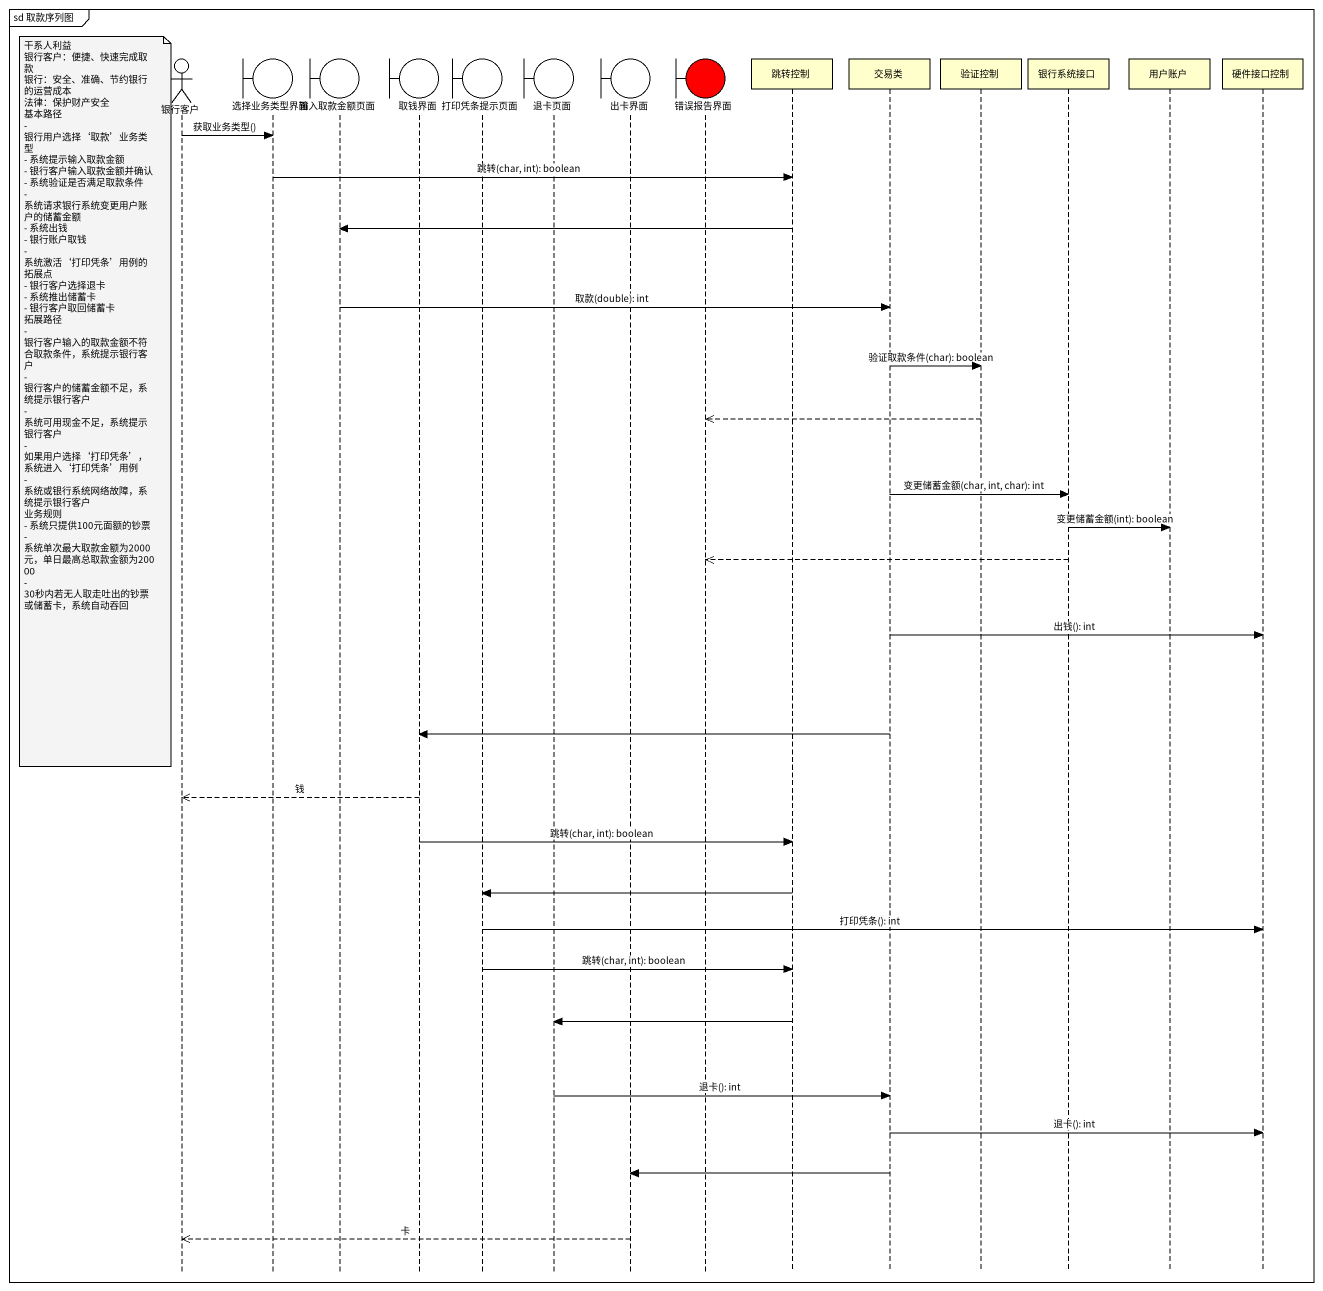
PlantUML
@startuml
mainframe sd 取款序列图
hide footbox
actor 银行客户
boundary 选择业务类型界面
boundary 输入取款金额页面
boundary 取钱界面
boundary 打印凭条提示页面
boundary 退卡页面
boundary 出卡界面
boundary 错误报告界面 #FF0000
participant 跳转控制
participant 交易类
participant 验证控制
participant 银行系统接口
participant 用户账户
participant 硬件接口控制

银行客户 -> 选择业务类型界面 : 获取业务类型()
选择业务类型界面 -> 跳转控制 : 跳转(char, int): boolean
跳转控制 -> 输入取款金额页面
输入取款金额页面 -> 交易类 : 取款(double): int
交易类 -> 验证控制 : 验证取款条件(char): boolean
note left of 银行客户
  干系人利益
  银行客户：便捷、快速完成取款
  银行：安全、准确、节约银行的运营成本
  法律：保护财产安全
  基本路径
  - 银行用户选择‘取款’业务类型
  - 系统提示输入取款金额
  - 银行客户输入取款金额并确认
  - 系统验证是否满足取款条件
  - 系统请求银行系统变更用户账户的储蓄金额
  - 系统出钱
  - 银行账户取钱
  - 系统激活‘打印凭条’用例的拓展点
  - 银行客户选择退卡
  - 系统推出储蓄卡
  - 银行客户取回储蓄卡
  拓展路径
  - 银行客户输入的取款金额不符合取款条件，系统提示银行客户
  - 银行客户的储蓄金额不足，系统提示银行客户
  - 系统可用现金不足，系统提示银行客户
  - 如果用户选择‘打印凭条’，系统进入‘打印凭条’用例
  - 系统或银行系统网络故障，系统提示银行客户
  业务规则
  - 系统只提供100元面额的钞票
  - 系统单次最大取款金额为2000元，单日最高总取款金额为20000
  - 30秒内若无人取走吐出的钞票或储蓄卡，系统自动吞回
end note
验证控制 -->> 错误报告界面
交易类 -> 银行系统接口 : 变更储蓄金额(char, int, char): int
银行系统接口 -> 用户账户 : 变更储蓄金额(int): boolean
银行系统接口 -->> 错误报告界面
交易类 -> 硬件接口控制 : 出钱(): int
交易类 -> 取钱界面
取钱界面 -->> 银行客户 : 钱
取钱界面 -> 跳转控制 : 跳转(char, int): boolean
跳转控制 -> 打印凭条提示页面
打印凭条提示页面 -> 硬件接口控制 : 打印凭条(): int
打印凭条提示页面 -> 跳转控制 : 跳转(char, int): boolean
跳转控制 -> 退卡页面
退卡页面 -> 交易类 : 退卡(): int
交易类 -> 硬件接口控制 : 退卡(): int
交易类 -> 出卡界面
出卡界面 -->> 银行客户 : 卡
@enduml
